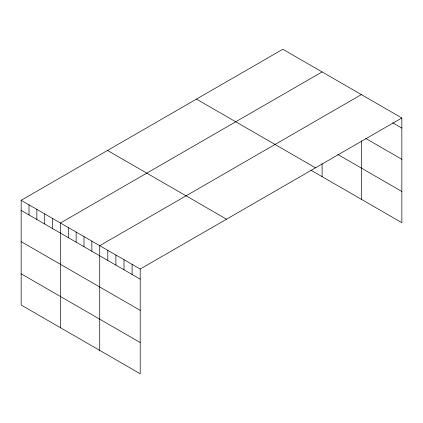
<?xml version="1.0" encoding="UTF-8"?>
<svg xmlns="http://www.w3.org/2000/svg" width="423" height="423" viewBox="0 0 423 423"><rect width="100%" height="100%" fill="white"/><g stroke="black" fill="none" stroke-linecap="round" stroke-linejoin="round"><path stroke-width="0.63" d="M21.15 200.317L140.193 269.044L140.193 373.752L21.15 305.02L21.15 200.317L282.807 49.248L401.85 117.98L401.85 222.683L310.868 170.157M322.093 71.931L60.436 223L60.436 327.703M361.374 94.609L99.717 245.678L99.717 350.381M140.193 269.044L401.85 117.98M392.676 122.781L401.85 128.074M365.694 138.421L401.85 159.297M337.808 154.485L401.85 191.46M196.462 99.104L315.505 167.831M107.495 150.466L226.538 219.193M21.15 210.416L140.193 279.143M21.15 241.633L140.193 310.36M21.15 273.803L140.193 342.53M361.374 140.875L361.374 199.312M322.093 163.627L322.093 176.634M132.098 264.37L132.098 274.469M124.002 259.701L124.002 269.795M115.907 255.027L115.907 265.121M107.812 250.353L107.812 260.446M91.86 241.142L91.86 251.241M84.003 236.605L84.003 246.704M76.145 232.068L76.145 242.168M68.288 227.532L68.288 237.631M52.579 218.464L52.579 228.557M44.722 213.927L44.722 224.021M36.864 209.39L36.864 219.489M29.007 204.854L29.007 214.953"/></g></svg>
